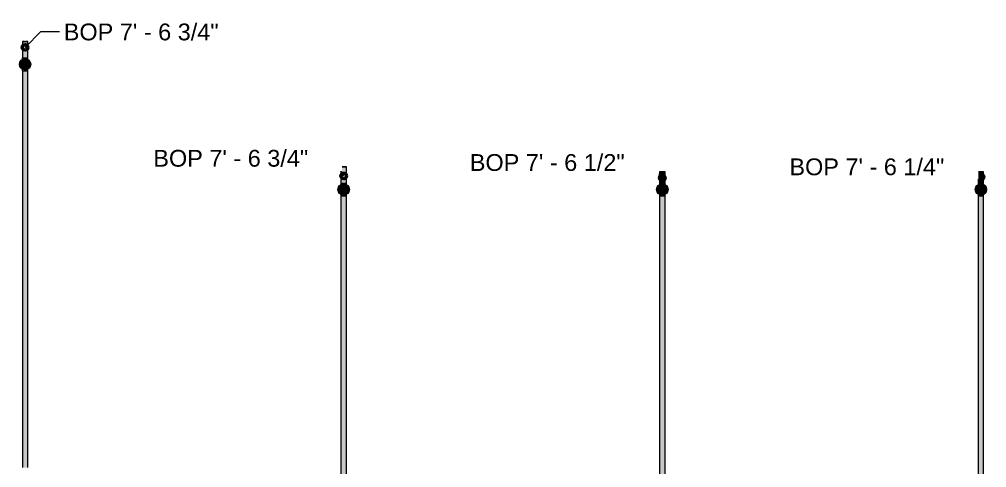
# Model space of a CAD drawing. Header units: inches. Extents: x -3385 to 41, y 7 to 1342.
# Drawn here: x -1630 to -1290, y 294 to 451.5 of the extents above; entities that cross this region are included whole.
import ezdxf

# ---------------------------------------------------------------- set-up
doc = ezdxf.new("R2010")
doc.units = ezdxf.units.IN
doc.header["$MEASUREMENT"] = 0
for name, color, linetype, lineweight in [('A-ANNO-NOTE', 131, 'Continuous', 9), ('G-ANNO-DIMS', 111, 'Continuous', 9), ('P-PIPE', 3, 'Continuous', 9), ('P-PIPE-CNTR', 3, 'Continuous', 9)]:
    doc.layers.add(name, color=color, linetype=linetype, lineweight=lineweight)
doc.styles.add('Arial', font='arial.ttf', dxfattribs={"height": 5.901198})

msp = doc.modelspace()

# ---------------------------------------------------------------- hatches: boundary and pattern name
at = {"layer": 'A-ANNO-NOTE'}
h = msp.add_hatch(color=256, dxfattribs=at)
edge = h.paths.add_edge_path(flags=0)
edge.add_arc((-1628, 435.743), 2, 0, 360)
for points in [[(-1628, 433.743), (-1627, 434.011), (-1626.268, 434.743), (-1626, 435.743), (-1626.268, 436.743), (-1627, 437.475), (-1628, 437.743), (-1629, 437.475), (-1629.732, 436.743), (-1630, 435.743), (-1629.732, 434.743), (-1629, 434.011)], [(-1516, 389.743), (-1515, 390.011), (-1514.268, 390.743), (-1514, 391.743), (-1514.268, 392.743), (-1515, 393.475), (-1516, 393.743), (-1517, 393.475), (-1517.732, 392.743), (-1518, 391.743), (-1517.732, 390.743), (-1517, 390.011)], [(-1404, 389.743), (-1403, 390.011), (-1402.268, 390.743), (-1402, 391.743), (-1402.268, 392.743), (-1403, 393.475), (-1404, 393.743), (-1405, 393.475), (-1405.732, 392.743), (-1406, 391.743), (-1405.732, 390.743), (-1405, 390.011)], [(-1292, 389.743), (-1291, 390.011), (-1290.268, 390.743), (-1290, 391.743), (-1290.268, 392.743), (-1291, 393.475), (-1292, 393.743), (-1293, 393.475), (-1293.732, 392.743), (-1294, 391.743), (-1293.732, 390.743), (-1293, 390.011)]]:
    msp.add_hatch(color=256, dxfattribs=at).paths.add_polyline_path(points, flags=0)
h = msp.add_hatch(color=256, dxfattribs=at)
edge = h.paths.add_edge_path(flags=0)
edge.add_arc((-1516, 391.743), 2, 0, 360)
h = msp.add_hatch(color=256, dxfattribs=at)
edge = h.paths.add_edge_path(flags=0)
edge.add_arc((-1404, 391.743), 2, 0, 360)
h = msp.add_hatch(color=256, dxfattribs=at)
edge = h.paths.add_edge_path(flags=0)
edge.add_arc((-1292, 391.743), 2, 0, 360)
at = {"layer": 'P-PIPE'}
for points in [[(-1628, 437.984), (-1628, 443.739), (-1628.95, 443.743), (-1628.95, 437.987), (-1628.474, 437.984), (-1628.246, 437.984)], [(-1628, 437.984), (-1627.05, 437.987), (-1627.05, 443.743), (-1627.525, 443.74), (-1628, 443.739), (-1628, 439.014)], [(-1628, 434.793), (-1627.754, 434.825), (-1627.525, 434.92), (-1627.328, 435.071), (-1627.177, 435.268), (-1627.082, 435.497), (-1627.05, 435.743), (-1627.082, 435.989), (-1627.177, 436.218), (-1627.328, 436.415), (-1627.525, 436.566), (-1627.754, 436.66), (-1628, 436.693), (-1628.246, 436.66), (-1628.475, 436.566), (-1628.672, 436.415), (-1628.823, 436.218), (-1628.918, 435.989), (-1628.95, 435.743), (-1628.918, 435.497), (-1628.823, 435.268), (-1628.672, 435.071), (-1628.475, 434.92), (-1628.246, 434.825)], [(-1628, 293.984), (-1627.05, 293.987), (-1627.05, 433.499), (-1627.525, 433.496), (-1628, 433.495), (-1628, 301.559)], [(-1516, 393.983), (-1515.05, 393.987), (-1515.05, 399.743), (-1515.525, 399.74), (-1516, 399.739), (-1516, 397.778)], [(-1404, 393.983), (-1403.05, 393.987), (-1403.05, 398.001), (-1403.525, 397.997), (-1404, 397.997), (-1404, 397.778)], [(-1292, 393.983), (-1291.05, 393.987), (-1291.05, 398.001), (-1291.525, 397.997), (-1292, 397.997), (-1292, 397.778)], [(-1516, 390.793), (-1515.754, 390.825), (-1515.525, 390.92), (-1515.328, 391.071), (-1515.177, 391.268), (-1515.082, 391.497), (-1515.05, 391.743), (-1515.082, 391.989), (-1515.177, 392.218), (-1515.328, 392.415), (-1515.525, 392.566), (-1515.754, 392.66), (-1516, 392.693), (-1516.246, 392.66), (-1516.475, 392.566), (-1516.672, 392.415), (-1516.823, 392.218), (-1516.918, 391.989), (-1516.95, 391.743), (-1516.918, 391.497), (-1516.823, 391.268), (-1516.672, 391.071), (-1516.475, 390.92), (-1516.246, 390.825)], [(-1404, 390.793), (-1403.754, 390.825), (-1403.525, 390.92), (-1403.328, 391.071), (-1403.177, 391.268), (-1403.082, 391.497), (-1403.05, 391.743), (-1403.082, 391.989), (-1403.177, 392.218), (-1403.328, 392.415), (-1403.525, 392.566), (-1403.754, 392.66), (-1404, 392.693), (-1404.246, 392.66), (-1404.475, 392.566), (-1404.672, 392.415), (-1404.823, 392.218), (-1404.918, 391.989), (-1404.95, 391.743), (-1404.918, 391.497), (-1404.823, 391.268), (-1404.672, 391.071), (-1404.475, 390.92), (-1404.246, 390.825)], [(-1292, 390.793), (-1291.754, 390.825), (-1291.525, 390.92), (-1291.328, 391.071), (-1291.177, 391.268), (-1291.082, 391.497), (-1291.05, 391.743), (-1291.082, 391.989), (-1291.177, 392.218), (-1291.328, 392.415), (-1291.525, 392.566), (-1291.754, 392.66), (-1292, 392.693), (-1292.246, 392.66), (-1292.475, 392.566), (-1292.672, 392.415), (-1292.823, 392.218), (-1292.918, 391.989), (-1292.95, 391.743), (-1292.918, 391.497), (-1292.823, 391.268), (-1292.672, 391.071), (-1292.475, 390.92), (-1292.246, 390.825)], [(-1516, 249.983), (-1515.05, 249.987), (-1515.05, 389.499), (-1515.525, 389.496), (-1516, 389.495), (-1516, 260.323)], [(-1404, 249.983), (-1403.05, 249.987), (-1403.05, 389.499), (-1403.525, 389.496), (-1404, 389.495), (-1404, 260.323)], [(-1292, 249.983), (-1291.05, 249.987), (-1291.05, 389.499), (-1291.525, 389.496), (-1292, 389.495), (-1292, 260.323)]]:
    msp.add_hatch(color=256, dxfattribs=at).paths.add_polyline_path(points, flags=0)
h = msp.add_hatch(color=256, dxfattribs=at)
h.paths.add_polyline_path([(-1628.951, 435.743), (-1628.918, 435.992), (-1628.788, 436.276), (-1628.655, 436.433), (-1628.443, 436.581), (-1628.243, 436.662), (-1628, 436.694), (-1628, 437.984), (-1628.951, 437.987), (-1628.951, 435.908)], flags=0)
h.paths.add_polyline_path([(-1628, 433.495), (-1628.002, 434.793), (-1628.254, 434.827), (-1628.477, 434.921), (-1628.674, 435.073), (-1628.841, 435.31), (-1628.879, 435.381), (-1628.933, 435.561), (-1628.951, 435.743), (-1628.951, 433.499), (-1628.475, 433.496), (-1628.246, 433.495)], flags=0)
h = msp.add_hatch(color=256, dxfattribs=at)
h.paths.add_polyline_path([(-1628, 434.793), (-1627.754, 434.825), (-1627.525, 434.92), (-1627.328, 435.071), (-1627.177, 435.269), (-1627.082, 435.498), (-1627.05, 435.747), (-1627.082, 435.991), (-1627.179, 436.221), (-1627.33, 436.417), (-1627.529, 436.568), (-1627.757, 436.662), (-1628.011, 436.693), (-1628.25, 436.66), (-1628.48, 436.563), (-1628.675, 436.413), (-1628.826, 436.214), (-1628.919, 435.985), (-1628.95, 435.735), (-1628.917, 435.494), (-1628.822, 435.265), (-1628.671, 435.07), (-1628.474, 434.919), (-1628.245, 434.825), (-1628.001, 434.793)], flags=0)
h.paths.add_polyline_path([(-1628, 434.793), (-1628.249, 434.826), (-1628.475, 434.92), (-1628.675, 435.075), (-1628.823, 435.268), (-1628.919, 435.505), (-1628.95, 435.743), (-1628.914, 435.998), (-1628.823, 436.218), (-1628.663, 436.421), (-1628.475, 436.566), (-1628.236, 436.662), (-1628, 436.693), (-1627.746, 436.657), (-1627.525, 436.566), (-1627.325, 436.41), (-1627.177, 436.218), (-1627.082, 435.989), (-1627.05, 435.742), (-1627.083, 435.495), (-1627.177, 435.268), (-1627.328, 435.071), (-1627.525, 434.92), (-1627.755, 434.825)], flags=0)
h = msp.add_hatch(color=256, dxfattribs=at)
h.paths.add_polyline_path([(-1627.05, 435.743), (-1627.05, 437.987), (-1627.525, 437.984), (-1628, 437.984), (-1627.99, 436.693), (-1627.746, 436.66), (-1627.524, 436.566), (-1627.326, 436.413), (-1627.16, 436.177), (-1627.121, 436.105), (-1627.067, 435.926), (-1627.05, 435.748)], flags=0)
h.paths.add_polyline_path([(-1628, 433.495), (-1627.05, 433.499), (-1627.05, 435.738), (-1627.082, 435.496), (-1627.213, 435.21), (-1627.346, 435.053), (-1627.539, 434.914), (-1627.754, 434.825), (-1628, 434.793), (-1628, 434.683)], flags=0)
h = msp.add_hatch(color=256, dxfattribs=at)
h.paths.add_polyline_path([(-1628.673, 293.985), (-1628.673, 293.985), (-1628.673, 301.559)], flags=0)
h.paths.add_polyline_path([(-1628, 293.984), (-1628, 433.495), (-1628.95, 433.498), (-1628.95, 293.987), (-1628.474, 293.984), (-1628.246, 293.984)], flags=0)
h = msp.add_hatch(color=256, dxfattribs=at)
h.paths.add_polyline_path([(-1516.673, 393.985), (-1516.673, 393.985), (-1516.673, 397.778)], flags=0)
h.paths.add_polyline_path([(-1516, 393.983), (-1516, 399.739), (-1516.95, 399.743), (-1516.95, 393.987), (-1516.474, 393.984), (-1516.246, 393.984)], flags=0)
h = msp.add_hatch(color=256, dxfattribs=at)
h.paths.add_polyline_path([(-1404.673, 393.985), (-1404.673, 393.985), (-1404.673, 397.778)], flags=0)
h.paths.add_polyline_path([(-1404, 393.983), (-1404, 397.997), (-1404.95, 398.001), (-1404.95, 393.987), (-1404.474, 393.984), (-1404.246, 393.984)], flags=0)
h = msp.add_hatch(color=256, dxfattribs=at)
h.paths.add_polyline_path([(-1292.673, 393.985), (-1292.673, 393.985), (-1292.673, 397.778)], flags=0)
h.paths.add_polyline_path([(-1292, 393.983), (-1292, 397.997), (-1292.95, 398.001), (-1292.95, 393.987), (-1292.474, 393.984), (-1292.246, 393.984)], flags=0)
h = msp.add_hatch(color=256, dxfattribs=at)
h.paths.add_polyline_path([(-1516.951, 391.743), (-1516.918, 391.992), (-1516.788, 392.276), (-1516.655, 392.433), (-1516.443, 392.58), (-1516.243, 392.662), (-1516, 392.694), (-1516, 393.983), (-1516.951, 393.987), (-1516.951, 391.908)], flags=0)
h.paths.add_polyline_path([(-1516, 389.495), (-1516.002, 390.793), (-1516.254, 390.827), (-1516.477, 390.921), (-1516.674, 391.073), (-1516.841, 391.31), (-1516.879, 391.381), (-1516.933, 391.561), (-1516.951, 391.743), (-1516.951, 389.499), (-1516.475, 389.496), (-1516.246, 389.495)], flags=0)
h = msp.add_hatch(color=256, dxfattribs=at)
h.paths.add_polyline_path([(-1516, 390.793), (-1515.754, 390.825), (-1515.525, 390.92), (-1515.328, 391.072), (-1515.177, 391.269), (-1515.082, 391.498), (-1515.05, 391.747), (-1515.082, 391.991), (-1515.179, 392.221), (-1515.33, 392.417), (-1515.529, 392.568), (-1515.757, 392.662), (-1516.011, 392.693), (-1516.25, 392.66), (-1516.48, 392.563), (-1516.675, 392.413), (-1516.826, 392.214), (-1516.919, 391.985), (-1516.95, 391.735), (-1516.917, 391.494), (-1516.822, 391.265), (-1516.671, 391.07), (-1516.474, 390.919), (-1516.245, 390.825), (-1516.001, 390.793)], flags=0)
h.paths.add_polyline_path([(-1516, 390.793), (-1516.249, 390.826), (-1516.475, 390.92), (-1516.675, 391.075), (-1516.823, 391.268), (-1516.919, 391.505), (-1516.95, 391.743), (-1516.914, 391.998), (-1516.823, 392.218), (-1516.663, 392.421), (-1516.475, 392.566), (-1516.236, 392.662), (-1516, 392.693), (-1515.746, 392.657), (-1515.525, 392.566), (-1515.325, 392.41), (-1515.177, 392.218), (-1515.082, 391.989), (-1515.05, 391.742), (-1515.083, 391.495), (-1515.177, 391.268), (-1515.328, 391.071), (-1515.525, 390.92), (-1515.755, 390.825)], flags=0)
h = msp.add_hatch(color=256, dxfattribs=at)
h.paths.add_polyline_path([(-1515.05, 391.743), (-1515.05, 393.987), (-1515.525, 393.984), (-1516, 393.983), (-1515.99, 392.693), (-1515.746, 392.66), (-1515.524, 392.566), (-1515.326, 392.413), (-1515.16, 392.177), (-1515.121, 392.105), (-1515.067, 391.926), (-1515.05, 391.749)], flags=0)
h.paths.add_polyline_path([(-1516, 389.495), (-1515.05, 389.499), (-1515.05, 391.738), (-1515.082, 391.496), (-1515.213, 391.21), (-1515.346, 391.053), (-1515.539, 390.914), (-1515.754, 390.825), (-1516, 390.793), (-1516, 390.683)], flags=0)
h = msp.add_hatch(color=256, dxfattribs=at)
h.paths.add_polyline_path([(-1404.951, 391.743), (-1404.918, 391.992), (-1404.788, 392.276), (-1404.655, 392.433), (-1404.443, 392.58), (-1404.243, 392.662), (-1404, 392.694), (-1404, 393.983), (-1404.951, 393.987), (-1404.951, 391.908)], flags=0)
h.paths.add_polyline_path([(-1404, 389.495), (-1404.002, 390.793), (-1404.254, 390.827), (-1404.477, 390.921), (-1404.674, 391.073), (-1404.841, 391.31), (-1404.879, 391.381), (-1404.933, 391.561), (-1404.951, 391.743), (-1404.951, 389.499), (-1404.475, 389.496), (-1404.246, 389.495)], flags=0)
h = msp.add_hatch(color=256, dxfattribs=at)
h.paths.add_polyline_path([(-1404, 390.793), (-1403.754, 390.825), (-1403.525, 390.92), (-1403.328, 391.072), (-1403.177, 391.269), (-1403.082, 391.498), (-1403.05, 391.747), (-1403.082, 391.991), (-1403.179, 392.221), (-1403.33, 392.417), (-1403.529, 392.568), (-1403.757, 392.662), (-1404.011, 392.693), (-1404.25, 392.66), (-1404.48, 392.563), (-1404.675, 392.413), (-1404.826, 392.214), (-1404.919, 391.985), (-1404.95, 391.735), (-1404.917, 391.494), (-1404.822, 391.265), (-1404.671, 391.07), (-1404.474, 390.919), (-1404.245, 390.825), (-1404.001, 390.793)], flags=0)
h.paths.add_polyline_path([(-1404, 390.793), (-1404.249, 390.826), (-1404.475, 390.92), (-1404.675, 391.075), (-1404.823, 391.268), (-1404.919, 391.505), (-1404.95, 391.743), (-1404.914, 391.998), (-1404.823, 392.218), (-1404.663, 392.421), (-1404.475, 392.566), (-1404.236, 392.662), (-1404, 392.693), (-1403.746, 392.657), (-1403.525, 392.566), (-1403.325, 392.41), (-1403.177, 392.218), (-1403.082, 391.989), (-1403.05, 391.742), (-1403.083, 391.495), (-1403.177, 391.268), (-1403.328, 391.071), (-1403.525, 390.92), (-1403.755, 390.825)], flags=0)
h = msp.add_hatch(color=256, dxfattribs=at)
h.paths.add_polyline_path([(-1403.05, 391.743), (-1403.05, 393.987), (-1403.525, 393.984), (-1404, 393.983), (-1403.99, 392.693), (-1403.746, 392.66), (-1403.524, 392.566), (-1403.326, 392.413), (-1403.16, 392.177), (-1403.121, 392.105), (-1403.067, 391.926), (-1403.05, 391.749)], flags=0)
h.paths.add_polyline_path([(-1404, 389.495), (-1403.05, 389.499), (-1403.05, 391.738), (-1403.082, 391.496), (-1403.213, 391.21), (-1403.346, 391.053), (-1403.539, 390.914), (-1403.754, 390.825), (-1404, 390.793), (-1404, 390.683)], flags=0)
h = msp.add_hatch(color=256, dxfattribs=at)
h.paths.add_polyline_path([(-1292.951, 391.743), (-1292.918, 391.992), (-1292.788, 392.276), (-1292.655, 392.433), (-1292.443, 392.58), (-1292.243, 392.662), (-1292, 392.694), (-1292, 393.983), (-1292.951, 393.987), (-1292.951, 391.908)], flags=0)
h.paths.add_polyline_path([(-1292, 389.495), (-1292.002, 390.793), (-1292.254, 390.827), (-1292.477, 390.921), (-1292.674, 391.073), (-1292.841, 391.31), (-1292.879, 391.381), (-1292.933, 391.561), (-1292.951, 391.743), (-1292.951, 389.499), (-1292.475, 389.496), (-1292.246, 389.495)], flags=0)
h = msp.add_hatch(color=256, dxfattribs=at)
h.paths.add_polyline_path([(-1292, 390.793), (-1291.754, 390.825), (-1291.525, 390.92), (-1291.328, 391.072), (-1291.177, 391.269), (-1291.082, 391.498), (-1291.05, 391.747), (-1291.082, 391.991), (-1291.179, 392.221), (-1291.33, 392.417), (-1291.529, 392.568), (-1291.757, 392.662), (-1292.011, 392.693), (-1292.25, 392.66), (-1292.48, 392.563), (-1292.675, 392.413), (-1292.826, 392.214), (-1292.919, 391.985), (-1292.95, 391.735), (-1292.917, 391.494), (-1292.822, 391.265), (-1292.671, 391.07), (-1292.474, 390.919), (-1292.245, 390.825), (-1292.001, 390.793)], flags=0)
h.paths.add_polyline_path([(-1292, 390.793), (-1292.249, 390.826), (-1292.475, 390.92), (-1292.675, 391.075), (-1292.823, 391.268), (-1292.919, 391.505), (-1292.95, 391.743), (-1292.914, 391.998), (-1292.823, 392.218), (-1292.663, 392.421), (-1292.475, 392.566), (-1292.236, 392.662), (-1292, 392.693), (-1291.746, 392.657), (-1291.525, 392.566), (-1291.325, 392.41), (-1291.177, 392.218), (-1291.082, 391.989), (-1291.05, 391.742), (-1291.083, 391.495), (-1291.177, 391.268), (-1291.328, 391.071), (-1291.525, 390.92), (-1291.755, 390.825)], flags=0)
h = msp.add_hatch(color=256, dxfattribs=at)
h.paths.add_polyline_path([(-1291.05, 391.743), (-1291.05, 393.987), (-1291.525, 393.984), (-1292, 393.983), (-1291.99, 392.693), (-1291.746, 392.66), (-1291.524, 392.566), (-1291.326, 392.413), (-1291.16, 392.177), (-1291.121, 392.105), (-1291.067, 391.926), (-1291.05, 391.749)], flags=0)
h.paths.add_polyline_path([(-1292, 389.495), (-1291.05, 389.499), (-1291.05, 391.738), (-1291.082, 391.496), (-1291.213, 391.21), (-1291.346, 391.053), (-1291.539, 390.914), (-1291.754, 390.825), (-1292, 390.793), (-1292, 390.683)], flags=0)
h = msp.add_hatch(color=256, dxfattribs=at)
h.paths.add_polyline_path([(-1516.673, 249.985), (-1516.673, 249.985), (-1516.673, 260.323)], flags=0)
h.paths.add_polyline_path([(-1516, 249.983), (-1516, 389.495), (-1516.95, 389.498), (-1516.95, 249.987), (-1516.474, 249.984), (-1516.246, 249.984)], flags=0)
h = msp.add_hatch(color=256, dxfattribs=at)
h.paths.add_polyline_path([(-1404.673, 249.985), (-1404.673, 249.985), (-1404.673, 260.323)], flags=0)
h.paths.add_polyline_path([(-1404, 249.983), (-1404, 389.495), (-1404.95, 389.498), (-1404.95, 249.987), (-1404.474, 249.984), (-1404.246, 249.984)], flags=0)
h = msp.add_hatch(color=256, dxfattribs=at)
h.paths.add_polyline_path([(-1292.673, 249.985), (-1292.673, 249.985), (-1292.673, 260.323)], flags=0)
h.paths.add_polyline_path([(-1292, 249.983), (-1292, 389.495), (-1292.95, 389.498), (-1292.95, 249.987), (-1292.474, 249.984), (-1292.246, 249.984)], flags=0)

# ---------------------------------------------------------------- linework, layer by layer
at = {"layer": 'A-ANNO-NOTE'}
for p, q in [((-1629.732, 436.743), (-1630, 435.743)), ((-1630, 435.743), (-1629.732, 434.743)), ((-1629, 437.475), (-1629.732, 436.743)), ((-1628, 437.743), (-1629, 437.475)), ((-1627, 437.475), (-1628, 437.743)), ((-1626.268, 436.743), (-1627, 437.475)), ((-1626, 435.743), (-1626.268, 436.743)), ((-1626.268, 434.743), (-1626, 435.743)), ((-1629.732, 434.743), (-1629, 434.011)), ((-1629, 434.011), (-1628, 433.743)), ((-1628, 433.743), (-1627, 434.011)), ((-1627, 434.011), (-1626.268, 434.743)), ((-1517.732, 392.743), (-1518, 391.743)), ((-1518, 391.743), (-1517.732, 390.743)), ((-1517, 393.475), (-1517.732, 392.743)), ((-1516, 393.743), (-1517, 393.475)), ((-1515, 393.475), (-1516, 393.743)), ((-1514.268, 392.743), (-1515, 393.475)), ((-1514, 391.743), (-1514.268, 392.743)), ((-1514.268, 390.743), (-1514, 391.743)), ((-1405.732, 392.743), (-1406, 391.743)), ((-1406, 391.743), (-1405.732, 390.743)), ((-1405, 393.475), (-1405.732, 392.743)), ((-1404, 393.743), (-1405, 393.475)), ((-1403, 393.475), (-1404, 393.743)), ((-1402.268, 392.743), (-1403, 393.475)), ((-1402, 391.743), (-1402.268, 392.743)), ((-1402.268, 390.743), (-1402, 391.743)), ((-1293.732, 392.743), (-1294, 391.743)), ((-1294, 391.743), (-1293.732, 390.743)), ((-1293, 393.475), (-1293.732, 392.743)), ((-1292, 393.743), (-1293, 393.475)), ((-1291, 393.475), (-1292, 393.743)), ((-1290.268, 392.743), (-1291, 393.475)), ((-1290, 391.743), (-1290.268, 392.743)), ((-1290.268, 390.743), (-1290, 391.743)), ((-1517.732, 390.743), (-1517, 390.011)), ((-1517, 390.011), (-1516, 389.743)), ((-1516, 389.743), (-1515, 390.011)), ((-1515, 390.011), (-1514.268, 390.743)), ((-1405.732, 390.743), (-1405, 390.011)), ((-1405, 390.011), (-1404, 389.743)), ((-1404, 389.743), (-1403, 390.011)), ((-1403, 390.011), (-1402.268, 390.743)), ((-1293.732, 390.743), (-1293, 390.011)), ((-1293, 390.011), (-1292, 389.743)), ((-1292, 389.743), (-1291, 390.011)), ((-1291, 390.011), (-1290.268, 390.743))]:
    msp.add_line(p, q, dxfattribs=at)
for centre in [(-1628, 435.743), (-1516, 391.743), (-1404, 391.743), (-1292, 391.743)]:
    msp.add_circle(centre, 2, dxfattribs=at)
at = {"layer": 'G-ANNO-DIMS'}
for p, q in [((-1628, 441.695), (-1622.431, 447.264)), ((-1622.431, 447.264), (-1615.888, 447.264)), ((-1519.652, 402.866), (-1527.348, 402.866)), ((-1516, 396.54), (-1519.652, 402.866)), ((-1409.563, 401.373), (-1416.108, 401.373)), ((-1404, 395.81), (-1409.563, 401.373)), ((-1298.476, 399.858), (-1303.767, 399.858)), ((-1292, 396.119), (-1298.476, 399.858))]:
    msp.add_line(p, q, dxfattribs=at)
at = {"layer": 'G-ANNO-DIMS', "lineweight": 50}
for centre in [(-1628, 441.695), (-1516, 396.54), (-1404, 395.81), (-1292, 396.119)]:
    msp.add_circle(centre, 1, dxfattribs=at)
at = {"layer": 'P-PIPE'}
for p, q in [((-1628.95, 443.743), (-1628.95, 437.987)), ((-1627.05, 437.987), (-1627.05, 443.743)), ((-1628.951, 437.987), (-1628.951, 433.499)), ((-1627.05, 433.499), (-1627.05, 437.987)), ((-1628.95, 433.499), (-1628.95, 293.987)), ((-1627.05, 293.987), (-1627.05, 433.499)), ((-1516.95, 399.743), (-1516.95, 393.987)), ((-1515.05, 393.987), (-1515.05, 399.743)), ((-1404.95, 398.001), (-1404.95, 393.987)), ((-1403.05, 393.987), (-1403.05, 398.001)), ((-1292.95, 398.001), (-1292.95, 393.987)), ((-1291.05, 393.987), (-1291.05, 398.001)), ((-1516.951, 393.987), (-1516.951, 389.499)), ((-1515.05, 389.499), (-1515.05, 393.987)), ((-1404.951, 393.987), (-1404.951, 389.499)), ((-1403.05, 389.499), (-1403.05, 393.987)), ((-1292.951, 393.987), (-1292.951, 389.499)), ((-1291.05, 389.499), (-1291.05, 393.987)), ((-1516.95, 389.499), (-1516.95, 249.987)), ((-1515.05, 249.987), (-1515.05, 389.499)), ((-1404.95, 389.499), (-1404.95, 249.987)), ((-1403.05, 249.987), (-1403.05, 389.499)), ((-1292.95, 389.499), (-1292.95, 249.987)), ((-1291.05, 249.987), (-1291.05, 389.499))]:
    msp.add_line(p, q, dxfattribs=at)
for centre, radius, start, end in [((-1628, 435.743), 0.95, 0, 180), ((-1628, 435.743), 0.95, 180, 0), ((-1628, 435.268), 0.475, 90, 270), ((-1628, 436.218), 0.475, 270, 90), ((-1516, 391.743), 0.95, 0, 180), ((-1516, 391.743), 0.95, 180, 0), ((-1516, 391.268), 0.475, 90, 270), ((-1516, 392.218), 0.475, 270, 90), ((-1404, 391.743), 0.95, 0, 180), ((-1404, 391.743), 0.95, 180, 0), ((-1404, 391.268), 0.475, 90, 270), ((-1404, 392.218), 0.475, 270, 90), ((-1292, 391.743), 0.95, 0, 180), ((-1292, 391.743), 0.95, 180, 0), ((-1292, 391.268), 0.475, 90, 270), ((-1292, 392.218), 0.475, 270, 90)]:
    msp.add_arc(centre, radius, start, end, dxfattribs=at)
for centre, major_axis, start_param, end_param in [((-1628, 443.743), (0.95, 0), 1.8325957, 3.1415927), ((-1628, 443.743), (0.95, 0), 3.1415927, 4.712389), ((-1628, 443.743), (0.95, 0), 4.712389, 6.2831853), ((-1628, 443.743), (0.95, 0), 0, 1.3089969), ((-1628, 437.987), (0.951, 0), 3.1415927, 3.403392), ((-1628, 437.987), (0.951, 0), 3.4054884, 3.6651914), ((-1628, 437.987), (0.95, 0), 3.6651914, 3.9260253), ((-1628, 437.987), (0.951, 0), 3.6663729, 3.9269908), ((-1628, 437.987), (0.95, 0), 3.9269908, 4.1882663), ((-1628, 437.987), (0.951, 0), 3.9277311, 4.1887902), ((-1628, 437.987), (0.95, 0), 4.1887902, 4.4503567), ((-1628, 437.987), (0.951, 0), 4.1892397, 4.4505896), ((-1628, 437.987), (0.95, 0), 4.4505896, 4.712389), ((-1628, 437.987), (0.951, 0), 4.4508064, 4.712389), ((-1628, 437.987), (0.951, 0), 4.712389, 6.2831853), ((-1628, 437.987), (0.95, 0), 4.712389, 4.9741884), ((-1628, 437.987), (0.95, 0), 4.9744212, 5.2359878), ((-1628, 437.987), (0.95, 0), 5.2365116, 5.4977871), ((-1628, 437.987), (0.95, 0), 5.4987526, 5.7595865), ((-1628, 433.499), (0.951, 0), 3.1415927, 4.712389), ((-1628, 433.499), (0.95, 0), 3.6651914, 3.9260253), ((-1628, 433.499), (0.95, 0), 3.9269908, 4.1882663), ((-1628, 433.499), (0.95, 0), 4.1887902, 4.4503567), ((-1628, 433.499), (0.95, 0), 4.4505896, 4.712389), ((-1628, 433.499), (0.951, 0), 4.712389, 6.2831853), ((-1628, 433.499), (0.95, 0), 4.712389, 4.9741884), ((-1628, 433.499), (0.95, 0), 4.9744212, 5.2359878), ((-1628, 433.499), (0.95, 0), 5.2365116, 5.4977871), ((-1628, 433.499), (0.95, 0), 5.4987526, 5.7595865), ((-1516, 399.743), (0.95, 0), 1.5707963, 3.1415927), ((-1516, 399.743), (0.95, 0), 3.1415927, 4.712389), ((-1516, 399.743), (0.95, 0), 0, 1.5707963), ((-1516, 399.743), (0.95, 0), 4.712389, 6.2831853), ((-1404, 398.001), (0.95, 0), 1.5707963, 3.1415927), ((-1404, 398.001), (0.95, 0), 3.1415927, 4.712389), ((-1404, 398.001), (0.95, 0), 0, 1.5707963), ((-1404, 398.001), (0.95, 0), 4.712389, 6.2831853), ((-1292, 398.001), (0.95, 0), 1.5707963, 3.1415927), ((-1292, 398.001), (0.95, 0), 3.1415927, 4.712389), ((-1292, 398.001), (0.95, 0), 0, 1.5707963), ((-1292, 398.001), (0.95, 0), 4.712389, 6.2831853), ((-1516, 393.987), (0.951, 0), 3.1415927, 3.403392), ((-1516, 393.987), (0.951, 0), 3.4054884, 3.6651914), ((-1516, 393.987), (0.95, 0), 3.6651914, 3.9260253), ((-1516, 393.987), (0.951, 0), 3.6663729, 3.9269908), ((-1516, 393.987), (0.95, 0), 3.9269908, 4.1882663), ((-1516, 393.987), (0.951, 0), 3.9277311, 4.1887902), ((-1516, 393.987), (0.95, 0), 4.1887902, 4.4503567), ((-1516, 393.987), (0.951, 0), 4.1892397, 4.4505896), ((-1516, 393.987), (0.95, 0), 4.4505896, 4.712389), ((-1516, 393.987), (0.951, 0), 4.4508064, 4.712389), ((-1516, 393.987), (0.951, 0), 4.712389, 6.2831853), ((-1516, 393.987), (0.95, 0), 4.712389, 4.9741884), ((-1516, 393.987), (0.95, 0), 4.9744212, 5.2359878), ((-1516, 393.987), (0.95, 0), 5.2365116, 5.4977871), ((-1516, 393.987), (0.95, 0), 5.4987526, 5.7595865), ((-1404, 393.987), (0.951, 0), 3.1415927, 3.403392), ((-1404, 393.987), (0.951, 0), 3.4054884, 3.6651914), ((-1404, 393.987), (0.95, 0), 3.6651914, 3.9260253), ((-1404, 393.987), (0.951, 0), 3.6663729, 3.9269908), ((-1404, 393.987), (0.95, 0), 3.9269908, 4.1882663), ((-1404, 393.987), (0.951, 0), 3.9277311, 4.1887902), ((-1404, 393.987), (0.95, 0), 4.1887902, 4.4503567), ((-1404, 393.987), (0.951, 0), 4.1892397, 4.4505896), ((-1404, 393.987), (0.95, 0), 4.4505896, 4.712389), ((-1404, 393.987), (0.951, 0), 4.4508064, 4.712389), ((-1404, 393.987), (0.951, 0), 4.712389, 6.2831853), ((-1404, 393.987), (0.95, 0), 4.712389, 4.9741884), ((-1404, 393.987), (0.95, 0), 4.9744212, 5.2359878), ((-1404, 393.987), (0.95, 0), 5.2365116, 5.4977871), ((-1404, 393.987), (0.95, 0), 5.4987526, 5.7595865), ((-1292, 393.987), (0.951, 0), 3.1415927, 3.403392), ((-1292, 393.987), (0.951, 0), 3.4054884, 3.6651914), ((-1292, 393.987), (0.95, 0), 3.6651914, 3.9260253), ((-1292, 393.987), (0.951, 0), 3.6663729, 3.9269908), ((-1292, 393.987), (0.95, 0), 3.9269908, 4.1882663), ((-1292, 393.987), (0.951, 0), 3.9277311, 4.1887902), ((-1292, 393.987), (0.95, 0), 4.1887902, 4.4503567), ((-1292, 393.987), (0.951, 0), 4.1892397, 4.4505896), ((-1292, 393.987), (0.95, 0), 4.4505896, 4.712389), ((-1292, 393.987), (0.951, 0), 4.4508064, 4.712389), ((-1292, 393.987), (0.951, 0), 4.712389, 6.2831853), ((-1292, 393.987), (0.95, 0), 4.712389, 4.9741884), ((-1292, 393.987), (0.95, 0), 4.9744212, 5.2359878), ((-1292, 393.987), (0.95, 0), 5.2365116, 5.4977871), ((-1292, 393.987), (0.95, 0), 5.4987526, 5.7595865), ((-1516, 389.499), (0.951, 0), 3.1415927, 4.712389), ((-1516, 389.499), (0.95, 0), 3.6651914, 3.9260253), ((-1516, 389.499), (0.95, 0), 3.9269908, 4.1882663), ((-1516, 389.499), (0.95, 0), 4.1887902, 4.4503567), ((-1516, 389.499), (0.95, 0), 4.4505896, 4.712389), ((-1516, 389.499), (0.951, 0), 4.712389, 6.2831853), ((-1516, 389.499), (0.95, 0), 4.712389, 4.9741884), ((-1516, 389.499), (0.95, 0), 4.9744212, 5.2359878), ((-1516, 389.499), (0.95, 0), 5.2365116, 5.4977871), ((-1516, 389.499), (0.95, 0), 5.4987526, 5.7595865), ((-1404, 389.499), (0.951, 0), 3.1415927, 4.712389), ((-1404, 389.499), (0.95, 0), 3.6651914, 3.9260253), ((-1404, 389.499), (0.95, 0), 3.9269908, 4.1882663), ((-1404, 389.499), (0.95, 0), 4.1887902, 4.4503567), ((-1404, 389.499), (0.95, 0), 4.4505896, 4.712389), ((-1404, 389.499), (0.951, 0), 4.712389, 6.2831853), ((-1404, 389.499), (0.95, 0), 4.712389, 4.9741884), ((-1404, 389.499), (0.95, 0), 4.9744212, 5.2359878), ((-1404, 389.499), (0.95, 0), 5.2365116, 5.4977871), ((-1404, 389.499), (0.95, 0), 5.4987526, 5.7595865), ((-1292, 389.499), (0.951, 0), 3.1415927, 4.712389), ((-1292, 389.499), (0.95, 0), 3.6651914, 3.9260253), ((-1292, 389.499), (0.95, 0), 3.9269908, 4.1882663), ((-1292, 389.499), (0.95, 0), 4.1887902, 4.4503567), ((-1292, 389.499), (0.95, 0), 4.4505896, 4.712389), ((-1292, 389.499), (0.951, 0), 4.712389, 6.2831853), ((-1292, 389.499), (0.95, 0), 4.712389, 4.9741884), ((-1292, 389.499), (0.95, 0), 4.9744212, 5.2359878), ((-1292, 389.499), (0.95, 0), 5.2365116, 5.4977871), ((-1292, 389.499), (0.95, 0), 5.4987526, 5.7595865)]:
    msp.add_ellipse(centre, major_axis=major_axis, ratio=0.0041666, start_param=start_param, end_param=end_param, dxfattribs=at)
at = {"layer": 'P-PIPE-CNTR'}
for p, q in [((-1629.5, 435.743), (-1626.5, 435.743)), ((-1628, 434.243), (-1628, 437.243)), ((-1517.5, 391.743), (-1514.5, 391.743)), ((-1516, 390.243), (-1516, 393.243)), ((-1405.5, 391.743), (-1402.5, 391.743)), ((-1404, 390.243), (-1404, 393.243)), ((-1293.5, 391.743), (-1290.5, 391.743)), ((-1292, 390.243), (-1292, 393.243))]:
    msp.add_line(p, q, dxfattribs=at)

# ---------------------------------------------------------------- next in the draw order: texts
at = {"layer": 'G-ANNO-DIMS', "char_height": 5.9012, "width": 64.872, "attachment_point": 1, "line_spacing_factor": 0.938532, "style": 'Arial', "bg_fill": 3, "box_fill_scale": 1.25, "bg_fill_color": 0, "bg_fill_transparency": 0}
for s, insert in [('BOP 7\' - 6 3/4"', (-1614.388, 450.068)), ('BOP 7\' - 6 3/4"', (-1582.908, 405.67)), ('BOP 7\' - 6 1/2"', (-1471.668, 404.177)), ('BOP 7\' - 6 1/4"', (-1359.327, 402.662))]:
    msp.add_mtext(s, dxfattribs=dict(at, insert=insert))

doc.saveas('drawing.dxf')
